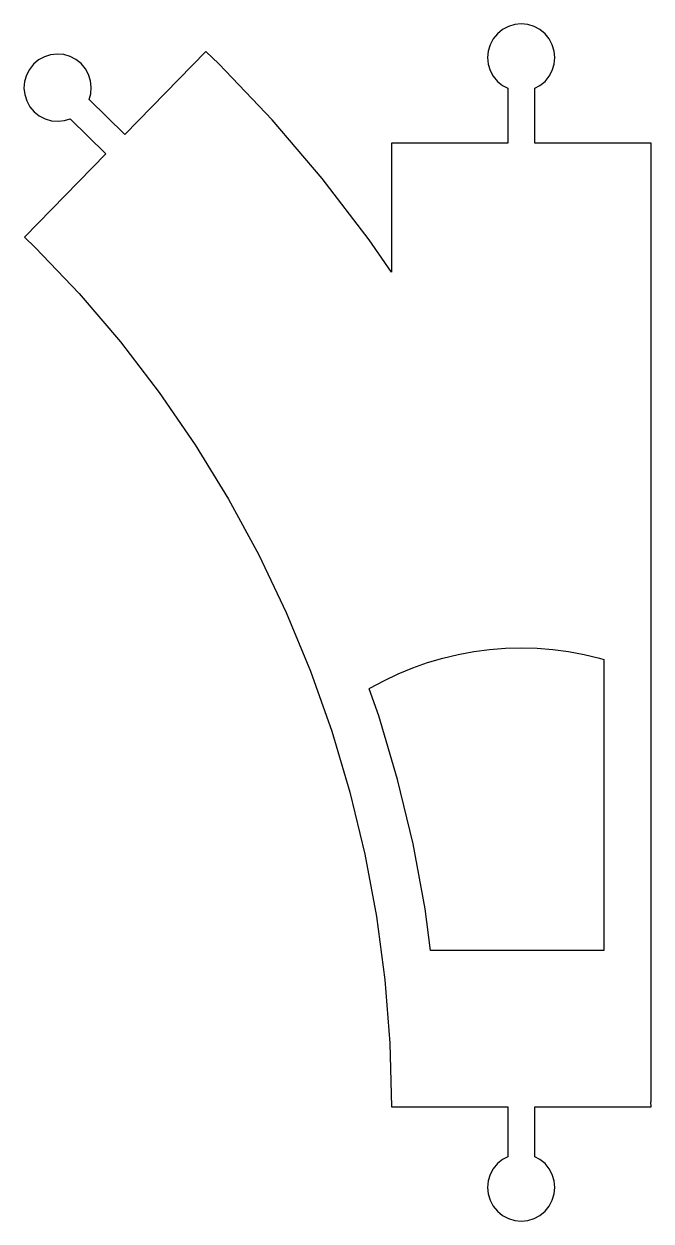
# Model space of a CAD drawing. Header units: metres. Extents: x -54 to 39, y -17 to 161.
import ezdxf

# ---------------------------------------------------------------- set-up
doc = ezdxf.new("R2010")
doc.units = ezdxf.units.M

msp = doc.modelspace()

# ---------------------------------------------------------------- linework, layer by layer
for p, q in [((18.0866, 160.619), (17.2221, 160.157)), ((19.0245, 160.904), (18.0866, 160.619)), ((20, 161), (19.0245, 160.904)), ((20.9755, 160.904), (20, 161)), ((21.9134, 160.619), (20.9755, 160.904)), ((22.7779, 160.157), (21.9134, 160.619)), ((15.8427, 158.778), (15.3806, 157.913)), ((16.4645, 159.536), (15.8427, 158.778)), ((17.2221, 160.157), (16.4645, 159.536)), ((23.5355, 159.536), (22.7779, 160.157)), ((24.1573, 158.778), (23.5355, 159.536)), ((24.6194, 157.913), (24.1573, 158.778)), ((-26.8801, 156.908), (-38.9201, 144.57)), ((-24.9365, 155.063), (-26.8801, 156.908)), ((15.0961, 156.975), (15, 156)), ((15.3806, 157.913), (15.0961, 156.975)), ((24.9039, 156.975), (24.6194, 157.913)), ((25, 156), (24.9039, 156.975)), ((-52.4837, 155.012), (-53.0962, 154.246)), ((-51.7337, 155.643), (-52.4837, 155.012)), ((-50.875, 156.115), (-51.7337, 155.643)), ((-49.9405, 156.411), (-50.875, 156.115)), ((-48.9663, 156.519), (-49.9405, 156.411)), ((-47.9898, 156.435), (-48.9663, 156.519)), ((-47.0484, 156.162), (-47.9898, 156.435)), ((-46.1784, 155.711), (-47.0484, 156.162)), ((-45.4132, 155.098), (-46.1784, 155.711)), ((-44.7822, 154.348), (-45.4132, 155.098)), ((-17.0336, 146.736), (-24.9365, 155.063)), ((15, 156), (15.0961, 155.025)), ((15.0961, 155.025), (15.3806, 154.087)), ((24.6194, 154.087), (24.9039, 155.025)), ((24.9039, 155.025), (25, 156)), ((-53.5477, 153.376), (-53.8207, 152.435)), ((-53.0962, 154.246), (-53.5477, 153.376)), ((-44.3096, 153.489), (-44.7822, 154.348)), ((-44.0136, 152.555), (-44.3096, 153.489)), ((15.3806, 154.087), (15.8427, 153.222)), ((15.8427, 153.222), (16.4645, 152.464)), ((23.5355, 152.464), (24.1573, 153.222)), ((24.1573, 153.222), (24.6194, 154.087)), ((-53.8207, 152.435), (-53.9049, 151.458)), ((-53.9049, 151.458), (-53.7969, 150.484)), ((-43.9056, 151.581), (-44.0136, 152.555)), ((-43.9898, 150.604), (-43.9056, 151.581)), ((16.4645, 152.464), (17.2221, 151.843)), ((17.2221, 151.843), (18, 151.427)), ((18, 151.427), (18, 143.293)), ((22, 151.427), (22.7779, 151.843)), ((22, 143.293), (22, 151.427)), ((22.7779, 151.843), (23.5355, 152.464)), ((-53.7969, 150.484), (-53.5009, 149.55)), ((-53.5009, 149.55), (-53.0284, 148.691)), ((-44.2355, 149.757), (-43.9898, 150.604)), ((-38.9201, 144.57), (-44.2355, 149.757)), ((-53.0284, 148.691), (-52.3973, 147.941)), ((-52.3973, 147.941), (-51.6321, 147.329)), ((-51.6321, 147.329), (-50.7621, 146.877)), ((-50.7621, 146.877), (-49.8207, 146.604)), ((-49.8207, 146.604), (-48.8442, 146.52)), ((-48.8442, 146.52), (-47.87, 146.628)), ((-47.87, 146.628), (-47.0291, 146.894)), ((-47.0291, 146.894), (-41.7138, 141.707)), ((-9.57741, 138.005), (-17.0336, 146.736)), ((18, 143.293), (0.707108, 143.293)), ((0.707108, 143.293), (0.707108, 124.102)), ((39.2929, 143.293), (22, 143.293)), ((39.2929, 0.707107), (39.2929, 143.293)), ((-41.7138, 141.707), (-53.8224, 129.299)), ((-2.58832, 128.897), (-9.57741, 138.005)), ((-53.8224, 129.299), (-52.2208, 127.779)), ((0.707108, 124.102), (-2.58832, 128.897)), ((-52.2208, 127.779), (-45.7085, 120.917)), ((-45.7085, 120.917), (-39.5642, 113.723)), ((-39.5642, 113.723), (-33.8049, 106.217)), ((-33.8049, 106.217), (-28.4463, 98.4201)), ((-28.4463, 98.4201), (-23.5031, 90.3535)), ((-23.5031, 90.3535), (-18.9888, 82.0393)), ((-18.9888, 82.0393), (-14.9159, 73.5002)), ((-14.9159, 73.5002), (-11.2954, 64.7596)), ((10.644, 67.2666), (12.9604, 67.696)), ((12.9604, 67.696), (15.2962, 68.0035)), ((15.2962, 68.0035), (17.6449, 68.1883)), ((17.6449, 68.1883), (20, 68.25)), ((20, 68.25), (22.3551, 68.1883)), ((22.3551, 68.1883), (24.7038, 68.0035)), ((24.7038, 68.0035), (27.0396, 67.696)), ((27.0396, 67.696), (29.356, 67.2666)), ((3.87344, 65.2611), (6.09423, 66.0475)), ((6.09423, 66.0475), (8.35314, 66.7167)), ((8.35314, 66.7167), (10.644, 67.2666)), ((29.356, 67.2666), (31.6469, 66.7167)), ((31.6469, 66.7167), (32.3, 66.5232)), ((32.3, 66.5232), (32.3, 23.25)), ((-11.2954, 64.7596), (-8.13734, 55.8416)), ((-0.429572, 63.3453), (1.69685, 64.3595)), ((1.69685, 64.3595), (3.87344, 65.2611)), ((-2.5, 62.2211), (-0.429572, 63.3453)), ((-2.60081, 62.1594), (-2.5, 62.2211)), ((-1.16571, 58.1068), (-2.60081, 62.1594)), ((1.63028, 48.6677), (-1.16571, 58.1068)), ((-8.13734, 55.8416), (-5.45035, 46.7704)), ((3.92844, 39.0952), (1.63028, 48.6677)), ((-5.45035, 46.7704), (-3.24179, 37.5711)), ((-3.24179, 37.5711), (-1.51772, 28.2688)), ((5.72244, 29.4155), (3.92844, 39.0952)), ((6.53416, 23.25), (5.72244, 29.4155)), ((-1.51772, 28.2688), (-0.282837, 18.889)), ((32.3, 23.25), (6.53416, 23.25)), ((-0.282837, 18.889), (0.459442, 9.45748)), ((0.459442, 9.45748), (0.707092, 0)), ((0.707092, 0), (18, 0)), ((18, 0), (18, -7.42688)), ((22, -7.42688), (22, 0)), ((22, 0), (39.2929, 0)), ((39.2929, 0), (39.2744, 0.707107)), ((39.2744, 0.707107), (39.2929, 0.707107)), ((16.4645, -8.46447), (15.8427, -9.22215)), ((17.2221, -7.84265), (16.4645, -8.46447)), ((18, -7.42688), (17.2221, -7.84265)), ((22.7779, -7.84265), (22, -7.42688)), ((23.5355, -8.46447), (22.7779, -7.84265)), ((24.1573, -9.22215), (23.5355, -8.46447)), ((15.3806, -10.0866), (15.0961, -11.0245)), ((15.8427, -9.22215), (15.3806, -10.0866)), ((24.6194, -10.0866), (24.1573, -9.22215)), ((24.9039, -11.0245), (24.6194, -10.0866)), ((15.0961, -11.0245), (15, -12)), ((15, -12), (15.0961, -12.9755)), ((25, -12), (24.9039, -11.0245)), ((24.9039, -12.9755), (25, -12)), ((15.0961, -12.9755), (15.3806, -13.9134)), ((15.3806, -13.9134), (15.8427, -14.7779)), ((24.1573, -14.7779), (24.6194, -13.9134)), ((24.6194, -13.9134), (24.9039, -12.9755)), ((15.8427, -14.7779), (16.4645, -15.5355)), ((16.4645, -15.5355), (17.2221, -16.1573)), ((22.7779, -16.1573), (23.5355, -15.5355)), ((23.5355, -15.5355), (24.1573, -14.7779)), ((17.2221, -16.1573), (18.0866, -16.6194)), ((18.0866, -16.6194), (19.0245, -16.9039)), ((19.0245, -16.9039), (20, -17)), ((20, -17), (20.9755, -16.9039)), ((20.9755, -16.9039), (21.9134, -16.6194)), ((21.9134, -16.6194), (22.7779, -16.1573))]:
    msp.add_line(p, q)

doc.saveas('drawing.dxf')
